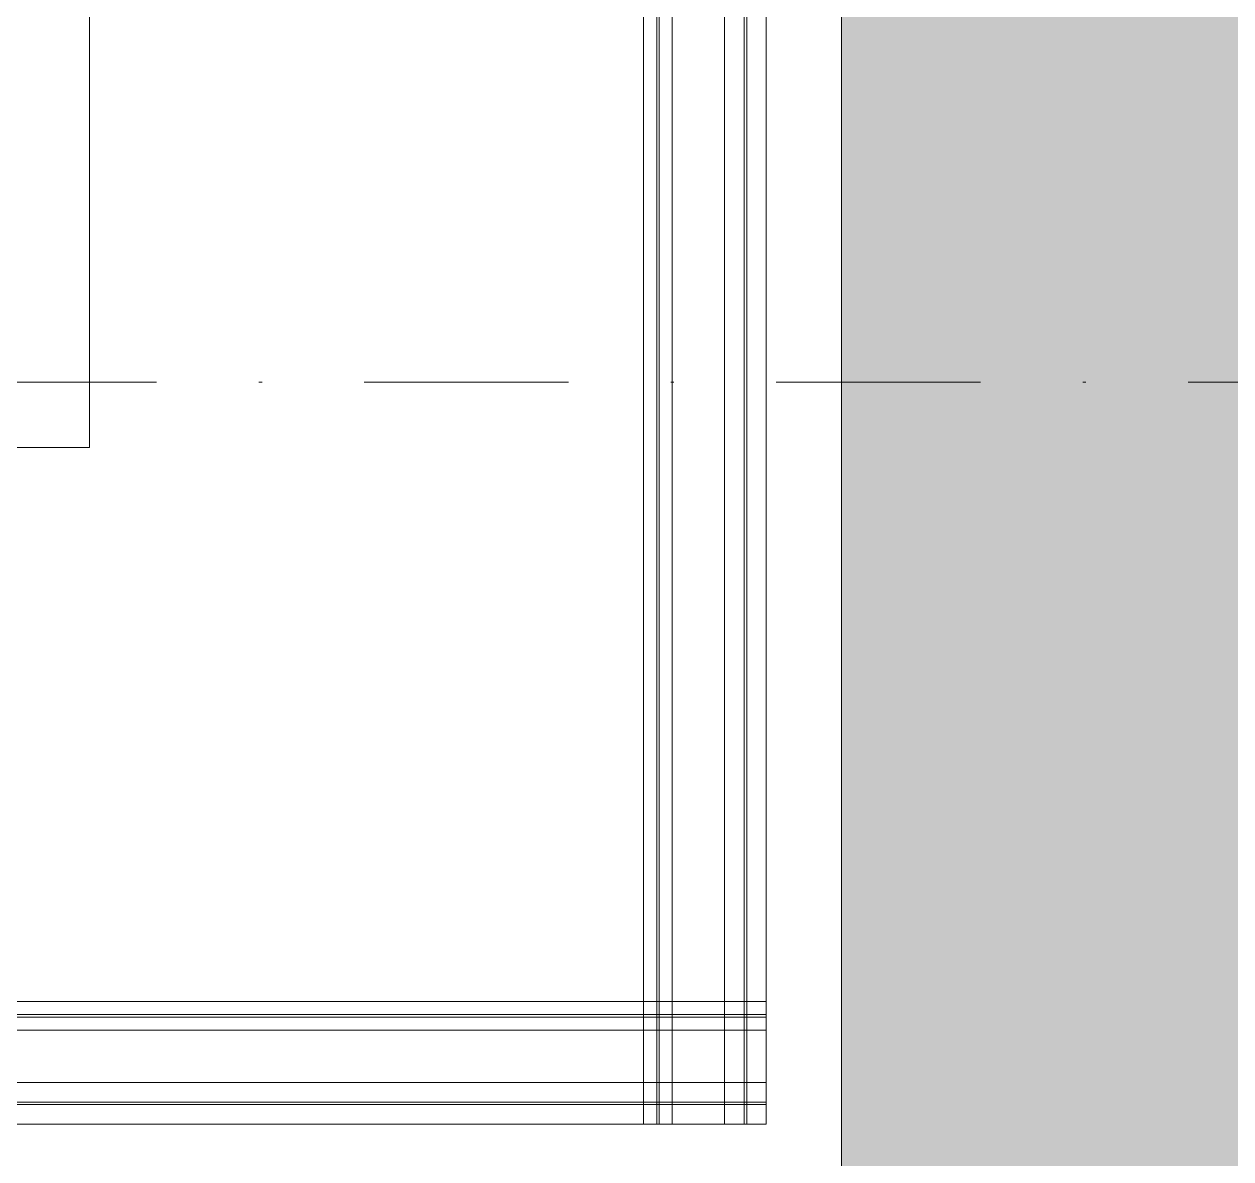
# Model space of a CAD drawing. Extents: x -2598 to 23780, y 0 to 8114.
# Drawn here: x 4762.5 to 4799.41, y 321.24 to 355.95 of the extents above; entities that cross this region are included whole.
import ezdxf

# ---------------------------------------------------------------- set-up
doc = ezdxf.new("R2010")
doc.units = 0
doc.header["$LTSCALE"] = 25
doc.header["$MEASUREMENT"] = 0
doc.linetypes.add('DASHDOT2', pattern=[0.5, 0.25, -0.125, 0, -0.125])
for name, color, linetype, lineweight in [('06D', 9, 'Continuous', 9), ('09', 9, 'Continuous', 9), ('10', 9, 'Continuous', 9), ('14', 9, 'Continuous', 9), ('15', 9, 'Continuous', 9), ('24', 9, 'DASHDOT2', 9), ('40B', 9, 'Continuous', 9)]:
    doc.layers.add(name, color=color, linetype=linetype, lineweight=lineweight)

# ---------------------------------------------------------------- blocks, each defined once
blk = doc.blocks.new('*U467')
at = {"layer": '15'}
for p, q in [((1.469, -18.947), (62.699, -18.947)), ((1.469, -19.347), (62.699, -19.347)), ((1.469, -19.423), (62.699, -19.423)), ((1.469, -19.823), (62.699, -19.823)), ((1.469, -21.423), (62.699, -21.423)), ((1.469, -22.023), (62.699, -22.023)), ((1.469, -22.099), (62.699, -22.099)), ((1.469, -22.699), (62.699, -22.699))]:
    blk.add_line(p, q, dxfattribs=at)
blk = doc.blocks.new('*U474')
at = {"layer": '15'}
for p, q in [((-1.469, -18.947), (-62.699, -18.947)), ((-1.469, -19.347), (-62.699, -19.347)), ((-1.469, -19.423), (-62.699, -19.423)), ((-1.469, -19.823), (-62.699, -19.823)), ((-1.469, -21.423), (-62.699, -21.423)), ((-1.469, -22.023), (-62.699, -22.023)), ((-1.469, -22.099), (-62.699, -22.099)), ((-1.469, -22.699), (-62.699, -22.699))]:
    blk.add_line(p, q, dxfattribs=at)
blk = doc.blocks.new('P-AKS_AUDI')
at = {"layer": '24'}
blk.add_lwpolyline([(0, -2440), (360, -2440)], dxfattribs=at)
blk = doc.blocks.new('p-zemin kat')
at = {"layer": '09'}
h = blk.add_hatch(dxfattribs=at)
h.set_pattern_fill('SQUARE', color=252, scale=20, style=0)
h.paths.add_polyline_path([(4025.505, 285), (4822.5, 285), (4822.5, 2034.319), (4787.5, 2034.319), (4787.5, 320), (4025.505, 320)])
at = {"layer": '06D'}
blk.add_lwpolyline([(4025.505, 320), (4787.5, 320), (4787.5, 2034.619)], dxfattribs=at)
blk.add_lwpolyline([(4025.505, 285), (4822.5, 285), (4822.5, 2034.319), (4787.5, 2034.319), (4787.5, 320), (4025.505, 320), (4025.505, 285)], close=True, dxfattribs=at)
at = {"layer": '14'}
blk.add_lwpolyline([(4680.5, 343), (4764.5, 343), (4764.5, 427), (4680.5, 427)], close=True, dxfattribs=at)
at = {"layer": '40B'}
blk.add_lwpolyline([(3364.5, 343), (3319.5, 343), (3319.5, 319.998), (1719.669, 320), (1719.669, 326.925), (1719.557, 328.247, -0.047611), (1885.58, 764.592), (1935.267, 740.054, -0.306949), (4278.593, 2070.681), (4283.124, 2125.912, -0.05155), (4780.046, 2034.319), (4787.5, 2034.319), (4787.5, 320), (4025.505, 320), (4025.505, 570), (3319.5, 570), (3319.5, 427), (3364.5, 427), (3364.5, 343)], format="xyb", close=True, dxfattribs=at)
at = {"layer": '10', "rotation": 90}
blk.add_blockref('*U474', (4762.5, 385), dxfattribs=at)
at = {"layer": '10'}
blk.add_blockref('*U467', (4722.5, 345), dxfattribs=at)
at = {"layer": '24'}
blk.add_blockref('P-AKS_AUDI', (4722.5, 2785), dxfattribs=at)

msp = doc.modelspace()

# ---------------------------------------------------------------- block references
at = {"layer": '10'}
msp.add_blockref('p-zemin kat', (0, 0), dxfattribs=at)

doc.saveas('drawing.dxf')
